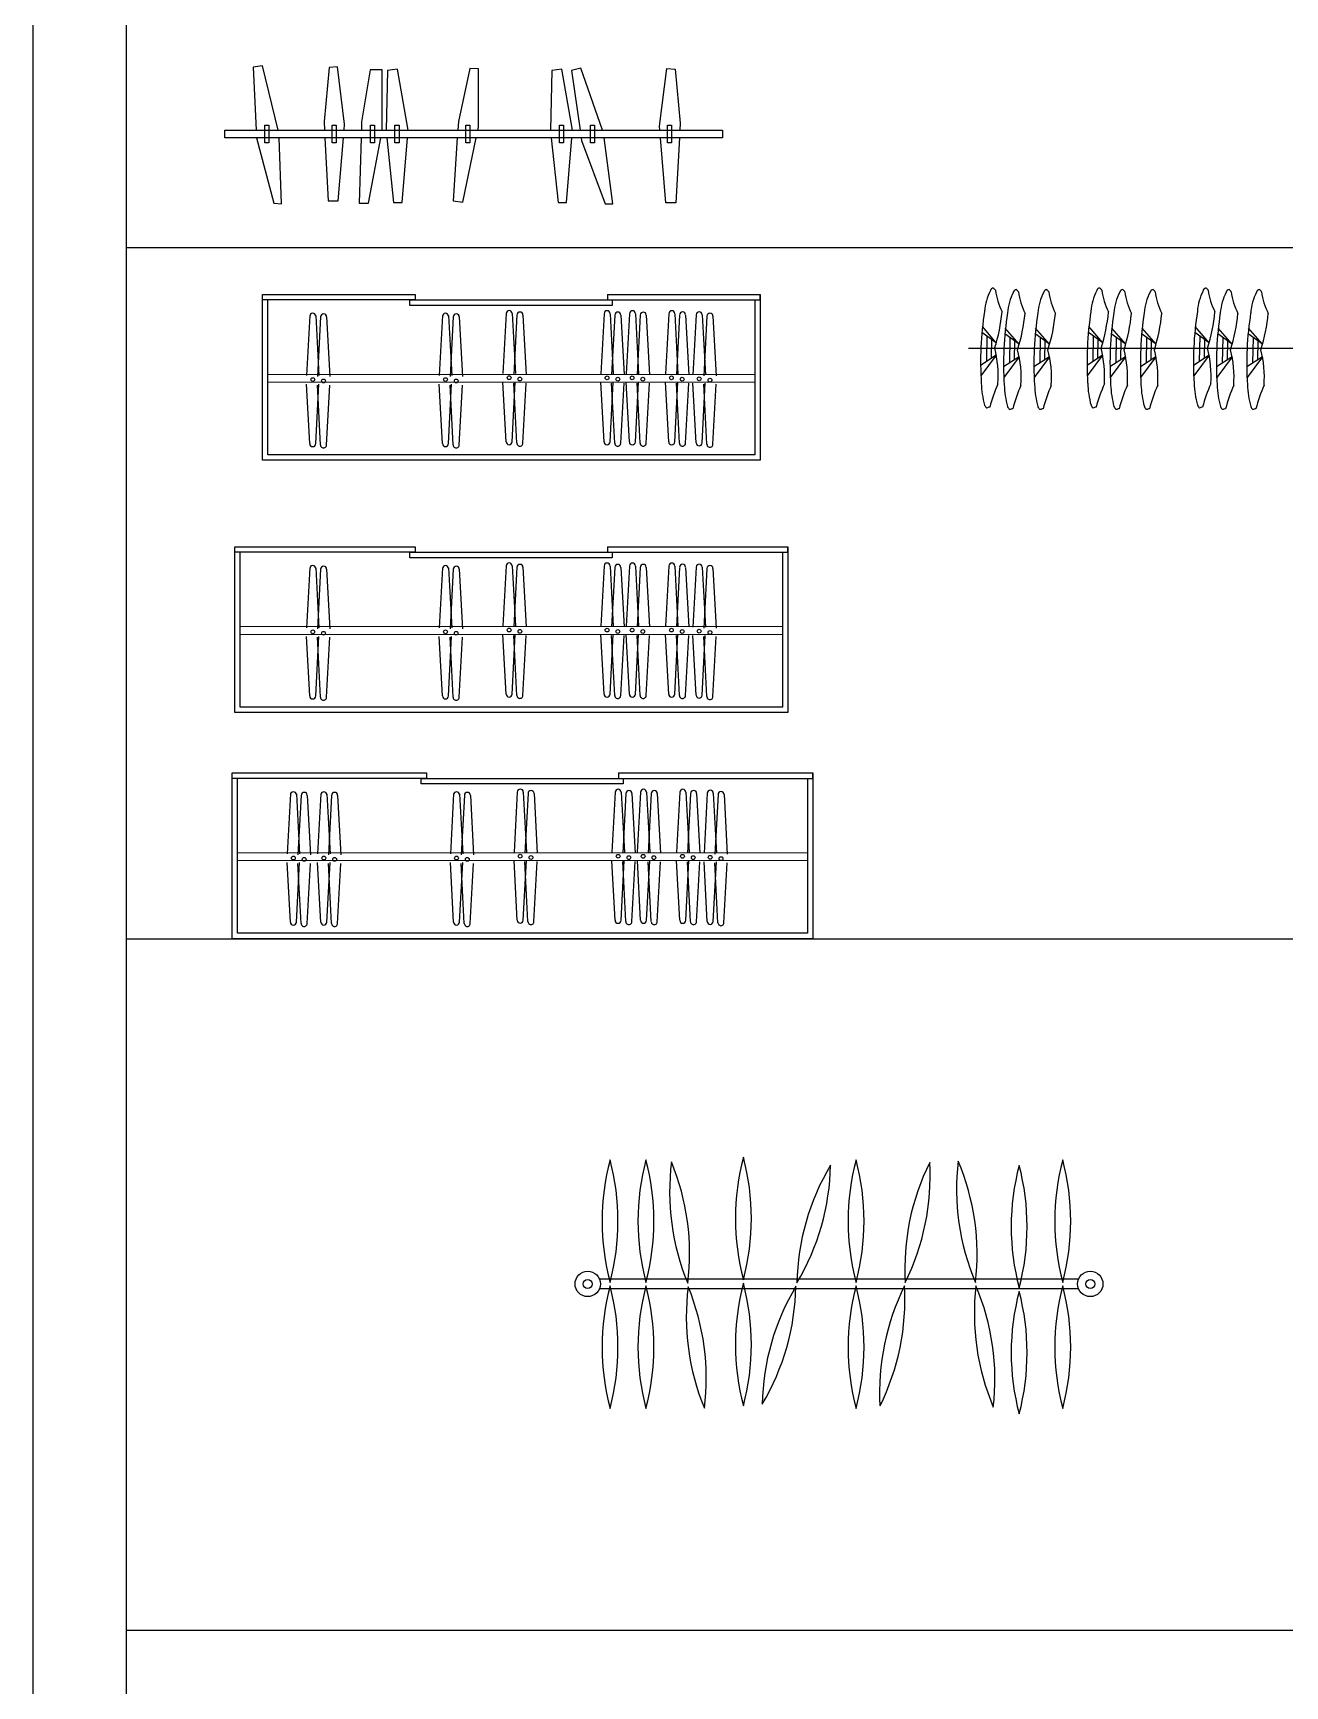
# Model space of a CAD drawing. Header units: inches. Extents: x 8.4 to 50.9, y 14.4 to 39.2.
# Drawn here: x 29.87 to 34.4, y 27.39 to 33.37 of the extents above; entities that cross this region are included whole.
import ezdxf

# ---------------------------------------------------------------- set-up
doc = ezdxf.new("R2010")
doc.units = ezdxf.units.IN
doc.header["$MEASUREMENT"] = 0
for name, color, linetype in [('02', 2, 'Continuous'), ('1', 1, 'Continuous'), ('4', 4, 'Continuous'), ('kadrbm', 4, 'Continuous')]:
    doc.layers.add(name, color=color, linetype=linetype)

# ---------------------------------------------------------------- blocks, each defined once
blk = doc.blocks.new('kadrbm')
at = {"layer": 'kadrbm', "color": 4}
blk.add_lwpolyline([(0, 0), (0, 24.7972), (21, 24.7972), (21, 0), (0, 0)], close=True, dxfattribs=at)
blk.add_lwpolyline([(20.6631, 0.3257), (20.6631, 24.4603), (0.3369, 24.4603), (0.3369, 0.3257), (20.6631, 0.3257)], dxfattribs=at)

msp = doc.modelspace()

# ---------------------------------------------------------------- linework, layer by layer
at = {"layer": '02'}
for p, q in [((30.7009, 33.2536), (30.6674, 33.248)), ((30.6674, 33.248), (30.678, 33.0203)), ((30.758, 33.0203), (30.7009, 33.2536)), ((30.9417, 33.2475), (30.9238, 33.0525)), ((30.9726, 33.25), (30.9417, 33.2475)), ((30.9982, 33.0422), (30.9726, 33.25)), ((31.0903, 33.239), (31.0595, 33.0513)), ((31.134, 33.2388), (31.0903, 33.239)), ((31.134, 33.0209), (31.134, 33.2388)), ((31.1533, 33.2361), (31.1479, 33.0203)), ((31.1892, 33.2416), (31.1533, 33.2361)), ((31.2275, 33.0203), (31.1892, 33.2416)), ((31.4507, 33.2431), (31.4094, 33.0517)), ((31.4816, 33.242), (31.4507, 33.2431)), ((31.4821, 33.0326), (31.4816, 33.242)), ((31.7476, 33.2361), (31.7422, 33.0203)), ((31.7834, 33.2416), (31.7476, 33.2361)), ((31.8217, 33.0203), (31.7834, 33.2416)), ((31.8517, 33.2449), (31.8189, 33.2361)), ((31.8189, 33.2361), (31.8497, 33.0203)), ((31.93, 33.0203), (31.8517, 33.2449)), ((32.1368, 33.0355), (32.1625, 33.2433)), ((32.1625, 33.2433), (32.1933, 33.2408)), ((32.1933, 33.2408), (32.2113, 33.0458)), ((30.5649, 33.0203), (32.3649, 33.0203)), ((30.5649, 32.9933), (30.5649, 33.0203)), ((30.7095, 32.9748), (30.7095, 33.0384)), ((30.7095, 33.0384), (30.7241, 33.0384)), ((30.7241, 33.0384), (30.7241, 32.9748)), ((30.9238, 33.0525), (30.9255, 33.0203)), ((30.9531, 32.9748), (30.9531, 33.0384)), ((30.9531, 33.0384), (30.9676, 33.0384)), ((30.9676, 33.0384), (30.9676, 32.9748)), ((30.9964, 33.0203), (30.9982, 33.0422)), ((31.0595, 33.0513), (31.0586, 33.0203)), ((31.0912, 32.9748), (31.0912, 33.0384)), ((31.0912, 33.0384), (31.1057, 33.0384)), ((31.1057, 33.0384), (31.1057, 32.9748)), ((31.1339, 33.0203), (31.134, 33.0209)), ((31.1802, 32.9748), (31.1802, 33.0384)), ((31.1802, 33.0384), (31.1948, 33.0384)), ((31.1948, 33.0384), (31.1948, 32.9748)), ((31.4094, 33.0517), (31.4073, 33.0203)), ((31.4365, 32.9748), (31.4365, 33.0384)), ((31.4365, 33.0384), (31.451, 33.0384)), ((31.451, 33.0384), (31.451, 32.9748)), ((31.4796, 33.0203), (31.4821, 33.0326)), ((31.7745, 32.9748), (31.7745, 33.0384)), ((31.7745, 33.0384), (31.7891, 33.0384)), ((31.7891, 33.0384), (31.7891, 32.9748)), ((31.8872, 32.9748), (31.8872, 33.0384)), ((31.8872, 33.0384), (31.9017, 33.0384)), ((31.9017, 33.0384), (31.9017, 32.9748)), ((32.1381, 33.0203), (32.1368, 33.0355)), ((32.1653, 32.9748), (32.1653, 33.0384)), ((32.1653, 33.0384), (32.1798, 33.0384)), ((32.1798, 33.0384), (32.1798, 32.9748)), ((32.2113, 33.0458), (32.2099, 33.0203)), ((32.3649, 33.0203), (32.3649, 32.9933)), ((32.3649, 32.9933), (30.5649, 32.9933)), ((30.6793, 32.9933), (30.6793, 32.9924)), ((30.6793, 32.9924), (30.7427, 32.7564)), ((30.7241, 32.9748), (30.7095, 32.9748)), ((30.7695, 32.7538), (30.7612, 32.9933)), ((30.9269, 32.9933), (30.9392, 32.7651)), ((30.9676, 32.9748), (30.9531, 32.9748)), ((30.9751, 32.7651), (30.9942, 32.9933)), ((31.0579, 32.9933), (31.0512, 32.7562)), ((31.0843, 32.7562), (31.1288, 32.9933)), ((31.1057, 32.9748), (31.0912, 32.9748)), ((31.1502, 32.9933), (31.1754, 32.7589)), ((31.1948, 32.9748), (31.1802, 32.9748)), ((31.2058, 32.7589), (31.2258, 32.9933)), ((31.4055, 32.9933), (31.3902, 32.7646)), ((31.4258, 32.7603), (31.474, 32.9933)), ((31.451, 32.9748), (31.4365, 32.9748)), ((31.7444, 32.9933), (31.7696, 32.7589)), ((31.7891, 32.9748), (31.7745, 32.9748)), ((31.8, 32.7589), (31.82, 32.9933)), ((31.8536, 32.9933), (31.8551, 32.9829)), ((31.8551, 32.9829), (31.9406, 32.7539)), ((31.9017, 32.9748), (31.8872, 32.9748)), ((31.9676, 32.7539), (31.9363, 32.9933)), ((32.16, 32.7584), (32.1404, 32.9933)), ((32.1798, 32.9748), (32.1653, 32.9748)), ((32.2085, 32.9933), (32.1959, 32.7584)), ((30.7427, 32.7564), (30.7695, 32.7538)), ((30.9392, 32.7651), (30.9751, 32.7651)), ((31.0512, 32.7562), (31.0843, 32.7562)), ((31.1754, 32.7589), (31.2058, 32.7589)), ((31.3902, 32.7646), (31.4258, 32.7603)), ((31.7696, 32.7589), (31.8, 32.7589)), ((32.1959, 32.7584), (32.16, 32.7584)), ((31.9406, 32.7539), (31.9676, 32.7539)), ((30.701, 32.4069), (30.701, 32.4269)), ((30.701, 32.4269), (31.2536, 32.4269)), ((30.701, 31.8269), (30.701, 32.4269)), ((31.2536, 32.4069), (30.701, 32.4069)), ((30.721, 31.8469), (30.721, 32.4069)), ((31.2345, 32.4069), (31.965, 32.4067)), ((31.2345, 32.3869), (31.2345, 32.4069)), ((31.2536, 32.4269), (31.2536, 32.4069)), ((31.2536, 32.4069), (31.9485, 32.4069)), ((31.9485, 32.4269), (32.501, 32.4269)), ((31.9485, 32.4269), (31.9485, 32.4069)), ((31.9485, 32.4069), (32.501, 32.4069)), ((31.965, 32.4067), (31.965, 32.3867)), ((32.481, 32.4069), (32.481, 31.8469)), ((32.501, 32.4069), (32.501, 32.4269)), ((32.501, 32.4269), (32.501, 31.8269)), ((30.8723, 32.3504), (30.8606, 32.1335)), ((30.894, 32.3504), (30.9054, 32.1334)), ((30.9112, 32.3455), (30.8996, 32.13)), ((30.9329, 32.3455), (30.9442, 32.13)), ((31.965, 32.3867), (31.2345, 32.3869)), ((31.3522, 32.3504), (31.3405, 32.1335)), ((31.3738, 32.3504), (31.3852, 32.1334)), ((31.3911, 32.3455), (31.3795, 32.13)), ((31.4127, 32.3455), (31.4241, 32.13)), ((31.5824, 32.3572), (31.5707, 32.1402)), ((31.604, 32.3572), (31.6154, 32.1402)), ((31.6213, 32.3523), (31.6097, 32.1368)), ((31.6429, 32.3522), (31.6543, 32.1368)), ((31.9363, 32.3569), (31.9246, 32.14)), ((31.9579, 32.3569), (31.9694, 32.1399)), ((31.9752, 32.352), (31.9636, 32.1365)), ((31.9968, 32.352), (32.0082, 32.1365)), ((32.028, 32.3569), (32.0163, 32.1399)), ((32.0497, 32.3568), (32.0611, 32.1399)), ((32.0669, 32.3519), (32.0553, 32.1365)), ((32.0886, 32.3519), (32.0999, 32.1364)), ((32.1702, 32.3569), (32.1585, 32.1399)), ((32.1918, 32.3568), (32.2032, 32.1399)), ((32.2091, 32.3519), (32.1975, 32.1365)), ((32.2307, 32.3519), (32.2421, 32.1364)), ((32.2693, 32.3531), (32.2576, 32.1361)), ((32.2909, 32.3531), (32.3023, 32.1361)), ((32.3082, 32.3481), (32.2966, 32.1327)), ((32.3298, 32.3481), (32.3412, 32.1326)), ((33.3542, 32.2519), (33.3022, 32.2894)), ((33.3542, 32.2519), (33.3037, 32.3102)), ((33.4372, 32.2464), (33.3853, 32.2839)), ((33.4372, 32.2464), (33.3867, 32.3046)), ((33.5469, 32.2464), (33.495, 32.2839)), ((33.5469, 32.2464), (33.4964, 32.3046)), ((33.7389, 32.2519), (33.687, 32.2894)), ((33.7389, 32.2519), (33.6884, 32.3102)), ((33.822, 32.2464), (33.77, 32.2839)), ((33.822, 32.2464), (33.7715, 32.3046)), ((33.9317, 32.2464), (33.8797, 32.2839)), ((33.9317, 32.2464), (33.8812, 32.3046)), ((34.1236, 32.2519), (34.0717, 32.2894)), ((34.1236, 32.2519), (34.0732, 32.3102)), ((34.2067, 32.2464), (34.1548, 32.2839)), ((34.2067, 32.2464), (34.1562, 32.3046)), ((34.3164, 32.2464), (34.2645, 32.2839)), ((34.3164, 32.2464), (34.2659, 32.3046)), ((33.2538, 32.2321), (34.9064, 32.2321)), ((33.3202, 32.2764), (33.3187, 32.1841)), ((33.337, 32.2643), (33.3359, 32.1953)), ((33.4032, 32.2709), (33.4018, 32.1785)), ((33.42, 32.2588), (33.4189, 32.1897)), ((33.5129, 32.2709), (33.5115, 32.1785)), ((33.5297, 32.2588), (33.5286, 32.1897)), ((33.7049, 32.2764), (33.7035, 32.1841)), ((33.7217, 32.2643), (33.7206, 32.1953)), ((33.788, 32.2709), (33.7865, 32.1785)), ((33.8048, 32.2588), (33.8037, 32.1897)), ((33.8977, 32.2709), (33.8962, 32.1785)), ((33.9145, 32.2588), (33.9134, 32.1897)), ((34.0897, 32.2764), (34.0882, 32.1841)), ((34.1064, 32.2643), (34.1054, 32.1953)), ((34.1727, 32.2709), (34.1713, 32.1785)), ((34.1895, 32.2588), (34.1884, 32.1897)), ((34.2824, 32.2709), (34.281, 32.1785)), ((34.2992, 32.2588), (34.2981, 32.1897)), ((33.3539, 32.207), (33.2974, 32.1702)), ((33.3539, 32.207), (33.2985, 32.1321)), ((33.4369, 32.2015), (33.3805, 32.1646)), ((33.4369, 32.2015), (33.3815, 32.1266)), ((33.5466, 32.2015), (33.4902, 32.1646)), ((33.5466, 32.2015), (33.4912, 32.1266)), ((33.7386, 32.207), (33.6822, 32.1702)), ((33.7386, 32.207), (33.6832, 32.1321)), ((33.8217, 32.2015), (33.7652, 32.1646)), ((33.8217, 32.2015), (33.7663, 32.1266)), ((33.9314, 32.2015), (33.8749, 32.1646)), ((33.9314, 32.2015), (33.876, 32.1266)), ((34.1233, 32.207), (34.0669, 32.1702)), ((34.1233, 32.207), (34.068, 32.1321)), ((34.2064, 32.2015), (34.15, 32.1646)), ((34.2064, 32.2015), (34.151, 32.1266)), ((34.3161, 32.2015), (34.2597, 32.1646)), ((34.3161, 32.2015), (34.2607, 32.1266)), ((32.481, 32.1364), (30.721, 32.1377)), ((32.481, 32.1081), (30.721, 32.1093)), ((30.8721, 31.8871), (30.8607, 32.1026)), ((30.8937, 31.8871), (30.9053, 32.1026)), ((30.911, 31.8822), (30.8995, 32.0991)), ((30.9326, 31.8822), (30.9443, 32.0991)), ((31.3519, 31.8871), (31.3405, 32.1026)), ((31.3735, 31.8871), (31.3851, 32.1026)), ((31.3908, 31.8822), (31.3794, 32.0991)), ((31.4124, 31.8822), (31.4241, 32.0991)), ((31.5821, 31.8939), (31.5707, 32.1094)), ((31.6037, 31.8939), (31.6153, 32.1093)), ((31.621, 31.8889), (31.6096, 32.1059)), ((31.6426, 31.8889), (31.6543, 32.1059)), ((31.936, 31.8936), (31.9247, 32.1091)), ((31.9576, 31.8936), (31.9693, 32.109)), ((31.9749, 31.8887), (31.9635, 32.1056)), ((31.9966, 31.8886), (32.0083, 32.1056)), ((32.0277, 31.8935), (32.0164, 32.109)), ((32.0494, 31.8935), (32.061, 32.109)), ((32.0667, 31.8886), (32.0552, 32.1056)), ((32.0883, 31.8886), (32.1, 32.1055)), ((32.1699, 31.8935), (32.1585, 32.109)), ((32.1915, 31.8935), (32.2031, 32.109)), ((32.2088, 31.8886), (32.1974, 32.1056)), ((32.2304, 31.8886), (32.2421, 32.1055)), ((32.269, 31.8897), (32.2576, 32.1052)), ((32.2906, 31.8897), (32.3022, 32.1052)), ((32.3079, 31.8848), (32.2965, 32.1018)), ((32.3295, 31.8848), (32.3412, 32.1017)), ((32.501, 31.8269), (30.701, 31.8269)), ((32.481, 31.8469), (30.721, 31.8469)), ((30.601, 31.5144), (31.2536, 31.5144)), ((30.601, 30.9144), (30.601, 31.5144)), ((30.601, 31.4944), (30.601, 31.5144)), ((31.2536, 31.5144), (31.2536, 31.4944)), ((31.9485, 31.5144), (32.601, 31.5144)), ((31.9485, 31.5144), (31.9485, 31.4944)), ((32.601, 31.5144), (32.601, 30.9144)), ((32.601, 31.4944), (32.601, 31.5144)), ((31.2536, 31.4944), (30.601, 31.4944)), ((30.621, 30.9344), (30.621, 31.4944)), ((31.2345, 31.4944), (31.965, 31.4943)), ((31.2345, 31.4744), (31.2345, 31.4944)), ((31.965, 31.4743), (31.2345, 31.4744)), ((31.2536, 31.4944), (31.9485, 31.4944)), ((31.5824, 31.4448), (31.5707, 31.2278)), ((31.604, 31.4447), (31.6154, 31.2278)), ((31.9363, 31.4445), (31.9246, 31.2275)), ((31.9485, 31.4944), (32.601, 31.4944)), ((31.9579, 31.4445), (31.9694, 31.2275)), ((31.965, 31.4943), (31.965, 31.4743)), ((32.028, 31.4444), (32.0163, 31.2275)), ((32.0497, 31.4444), (32.0611, 31.2274)), ((32.1702, 31.4444), (32.1585, 31.2275)), ((32.1918, 31.4444), (32.2032, 31.2274)), ((32.581, 31.4944), (32.581, 30.9344)), ((30.8723, 31.438), (30.8606, 31.221)), ((30.894, 31.438), (30.9054, 31.221)), ((30.9112, 31.433), (30.8996, 31.2176)), ((30.9329, 31.433), (30.9442, 31.2176)), ((31.3522, 31.438), (31.3405, 31.221)), ((31.3738, 31.438), (31.3852, 31.221)), ((31.3911, 31.433), (31.3795, 31.2176)), ((31.4127, 31.433), (31.4241, 31.2176)), ((31.6213, 31.4398), (31.6097, 31.2244)), ((31.6429, 31.4398), (31.6543, 31.2243)), ((31.9752, 31.4395), (31.9636, 31.2241)), ((31.9968, 31.4395), (32.0082, 31.2241)), ((32.0669, 31.4395), (32.0553, 31.224)), ((32.0886, 31.4395), (32.0999, 31.224)), ((32.2091, 31.4395), (32.1975, 31.224)), ((32.2307, 31.4395), (32.2421, 31.224)), ((32.2693, 31.4406), (32.2576, 31.2237)), ((32.2909, 31.4406), (32.3023, 31.2236)), ((32.3082, 31.4357), (32.2966, 31.2202)), ((32.3298, 31.4357), (32.3412, 31.2202)), ((32.581, 31.224), (30.621, 31.2252)), ((32.581, 31.1956), (30.621, 31.1969)), ((30.8721, 30.9747), (30.8607, 31.1901)), ((30.8937, 30.9747), (30.9053, 31.1901)), ((30.911, 30.9697), (30.8995, 31.1867)), ((30.9326, 30.9697), (30.9443, 31.1867)), ((31.3519, 30.9747), (31.3405, 31.1901)), ((31.3735, 30.9747), (31.3851, 31.1901)), ((31.3908, 30.9697), (31.3794, 31.1867)), ((31.4124, 30.9697), (31.4241, 31.1867)), ((31.5821, 30.9814), (31.5707, 31.1969)), ((31.6037, 30.9814), (31.6153, 31.1969)), ((31.621, 30.9765), (31.6096, 31.1935)), ((31.6426, 30.9765), (31.6543, 31.1934)), ((31.936, 30.9812), (31.9247, 31.1966)), ((31.9576, 30.9811), (31.9693, 31.1966)), ((31.9749, 30.9762), (31.9635, 31.1932)), ((31.9966, 30.9762), (32.0083, 31.1932)), ((32.0277, 30.9811), (32.0164, 31.1966)), ((32.0494, 30.9811), (32.061, 31.1965)), ((32.0667, 30.9762), (32.0552, 31.1931)), ((32.0883, 30.9761), (32.1, 31.1931)), ((32.1699, 30.9811), (32.1585, 31.1966)), ((32.1915, 30.9811), (32.2031, 31.1965)), ((32.2088, 30.9762), (32.1974, 31.1931)), ((32.2304, 30.9761), (32.2421, 31.1931)), ((32.269, 30.9773), (32.2576, 31.1928)), ((32.2906, 30.9773), (32.3022, 31.1927)), ((32.3079, 30.9724), (32.2965, 31.1893)), ((32.3295, 30.9723), (32.3412, 31.1893)), ((32.601, 30.9144), (30.601, 30.9144)), ((32.581, 30.9344), (30.621, 30.9344)), ((30.591, 30.0966), (30.591, 30.6966)), ((30.591, 30.6966), (31.2936, 30.6966)), ((30.591, 30.6766), (30.591, 30.6966)), ((31.2936, 30.6766), (30.591, 30.6766)), ((30.611, 30.1166), (30.611, 30.6766)), ((31.2745, 30.6766), (32.005, 30.6765)), ((31.2745, 30.6566), (31.2745, 30.6766)), ((31.2936, 30.6966), (31.2936, 30.6766)), ((31.2936, 30.6766), (31.9885, 30.6766)), ((31.9885, 30.6966), (31.9885, 30.6766)), ((31.9885, 30.6966), (32.691, 30.6966)), ((31.9885, 30.6766), (32.691, 30.6766)), ((32.005, 30.6765), (32.005, 30.6565)), ((32.671, 30.6766), (32.671, 30.1166)), ((32.691, 30.6966), (32.691, 30.0966)), ((32.691, 30.6766), (32.691, 30.6966)), ((30.8023, 30.6202), (30.7906, 30.4032)), ((30.824, 30.6202), (30.8354, 30.4032)), ((30.8412, 30.6152), (30.8296, 30.3998)), ((30.8629, 30.6152), (30.8742, 30.3998)), ((30.9123, 30.6202), (30.9006, 30.4032)), ((30.934, 30.6202), (30.9454, 30.4032)), ((30.9512, 30.6152), (30.9396, 30.3998)), ((30.9729, 30.6152), (30.9842, 30.3998)), ((32.005, 30.6565), (31.2745, 30.6566)), ((31.3922, 30.6202), (31.3805, 30.4032)), ((31.4138, 30.6202), (31.4252, 30.4032)), ((31.4311, 30.6152), (31.4195, 30.3998)), ((31.4527, 30.6152), (31.4641, 30.3998)), ((31.6224, 30.627), (31.6107, 30.41)), ((31.644, 30.6269), (31.6554, 30.41)), ((31.6613, 30.622), (31.6497, 30.4065)), ((31.6829, 30.622), (31.6943, 30.4065)), ((31.9763, 30.6267), (31.9646, 30.4097)), ((31.9979, 30.6267), (32.0094, 30.4097)), ((32.0152, 30.6217), (32.0036, 30.4063)), ((32.0368, 30.6217), (32.0482, 30.4062)), ((32.068, 30.6266), (32.0563, 30.4096)), ((32.0897, 30.6266), (32.1011, 30.4096)), ((32.1069, 30.6217), (32.0953, 30.4062)), ((32.1286, 30.6217), (32.1399, 30.4062)), ((32.2102, 30.6266), (32.1985, 30.4096)), ((32.2318, 30.6266), (32.2432, 30.4096)), ((32.2491, 30.6217), (32.2375, 30.4062)), ((32.2707, 30.6217), (32.2821, 30.4062)), ((32.3093, 30.6228), (32.2976, 30.4059)), ((32.3309, 30.6228), (32.3423, 30.4058)), ((32.3482, 30.6179), (32.3366, 30.4024)), ((32.3698, 30.6179), (32.3812, 30.4024)), ((32.671, 30.4062), (30.611, 30.4074)), ((32.671, 30.3778), (30.611, 30.3791)), ((30.8021, 30.1569), (30.7907, 30.3723)), ((30.8237, 30.1569), (30.8353, 30.3723)), ((30.841, 30.1519), (30.8295, 30.3689)), ((30.8626, 30.1519), (30.8743, 30.3689)), ((30.9121, 30.1569), (30.9007, 30.3723)), ((30.9337, 30.1569), (30.9453, 30.3723)), ((30.951, 30.1519), (30.9395, 30.3689)), ((30.9726, 30.1519), (30.9843, 30.3689)), ((31.3919, 30.1569), (31.3805, 30.3723)), ((31.4135, 30.1569), (31.4251, 30.3723)), ((31.4308, 30.1519), (31.4194, 30.3689)), ((31.4524, 30.1519), (31.4641, 30.3689)), ((31.6221, 30.1636), (31.6107, 30.3791)), ((31.6437, 30.1636), (31.6553, 30.3791)), ((31.661, 30.1587), (31.6496, 30.3757)), ((31.6826, 30.1587), (31.6943, 30.3756)), ((31.976, 30.1633), (31.9647, 30.3788)), ((31.9976, 30.1633), (32.0093, 30.3788)), ((32.0149, 30.1584), (32.0035, 30.3754)), ((32.0366, 30.1584), (32.0483, 30.3754)), ((32.0677, 30.1633), (32.0564, 30.3788)), ((32.0894, 30.1633), (32.101, 30.3787)), ((32.1067, 30.1584), (32.0952, 30.3753)), ((32.1283, 30.1583), (32.14, 30.3753)), ((32.2099, 30.1633), (32.1985, 30.3788)), ((32.2315, 30.1633), (32.2431, 30.3787)), ((32.2488, 30.1584), (32.2374, 30.3753)), ((32.2704, 30.1583), (32.2821, 30.3753)), ((32.309, 30.1595), (32.2976, 30.375)), ((32.3306, 30.1595), (32.3422, 30.3749)), ((32.3479, 30.1545), (32.3365, 30.3715)), ((32.3695, 30.1545), (32.3812, 30.3715)), ((32.691, 30.0966), (30.591, 30.0966)), ((32.671, 30.1166), (30.611, 30.1166)), ((31.919, 28.8667), (33.652, 28.8667)), ((31.9198, 28.8318), (33.6512, 28.8318))]:
    msp.add_line(p, q, dxfattribs=at)
for centre, radius in [((30.883, 32.1188), 0.00684), ((30.9219, 32.1138), 0.00684), ((31.3628, 32.1188), 0.00684), ((31.4017, 32.1138), 0.00684), ((31.593, 32.1255), 0.00684), ((31.6319, 32.1206), 0.00684), ((31.947, 32.1252), 0.00684), ((31.9859, 32.1203), 0.00684), ((32.0374, 32.1252), 0.00684), ((32.0763, 32.1203), 0.00684), ((32.1796, 32.1252), 0.00684), ((32.2185, 32.1203), 0.00684), ((32.2799, 32.1214), 0.00684), ((32.3189, 32.1164), 0.00684), ((30.883, 31.2063), 0.00684), ((30.9219, 31.2014), 0.00684), ((31.3628, 31.2063), 0.00684), ((31.4017, 31.2014), 0.00684), ((31.593, 31.2131), 0.00684), ((31.6319, 31.2081), 0.00684), ((31.947, 31.2128), 0.00684), ((31.9859, 31.2079), 0.00684), ((32.0374, 31.2128), 0.00684), ((32.0763, 31.2078), 0.00684), ((32.1796, 31.2128), 0.00684), ((32.2185, 31.2078), 0.00684), ((32.2799, 31.209), 0.00684), ((32.3189, 31.204), 0.00684), ((30.813, 30.3885), 0.00684), ((30.8519, 30.3836), 0.00684), ((30.923, 30.3885), 0.00684), ((30.9619, 30.3836), 0.00684), ((31.4028, 30.3885), 0.00684), ((31.4417, 30.3836), 0.00684), ((31.633, 30.3953), 0.00684), ((31.6719, 30.3903), 0.00684), ((31.987, 30.395), 0.00684), ((32.0259, 30.3901), 0.00684), ((32.0774, 30.3949), 0.00684), ((32.1163, 30.39), 0.00684), ((32.2196, 30.3949), 0.00684), ((32.2585, 30.39), 0.00684), ((32.3199, 30.3912), 0.00684), ((32.3589, 30.3862), 0.00684), ((31.877, 28.8483), 0.0459), ((33.694, 28.8483), 0.0459), ((31.877, 28.8483), 0.0164), ((33.694, 28.8483), 0.0164)]:
    msp.add_circle(centre, radius, dxfattribs=at)
for centre, radius, start, end in [((33.5052, 32.3513), 0.1942, 152.66359, 175.8147), ((33.3453, 32.4367), 0.0131, 96.6032, 163.50404), ((33.3188, 32.4197), 0.0391, 34.84777, 50.23714), ((33.587, 32.4723), 0.2381, 187.31561, 207.17508), ((33.5883, 32.3457), 0.1942, 152.66359, 175.8147), ((33.4283, 32.4312), 0.0131, 96.6032, 163.50404), ((33.4018, 32.4141), 0.0391, 34.84777, 50.23714), ((33.6701, 32.4668), 0.2381, 187.31561, 207.17508), ((33.698, 32.3457), 0.1942, 152.66359, 175.8147), ((33.538, 32.4312), 0.0131, 96.6032, 163.50404), ((33.5115, 32.4141), 0.0391, 34.84777, 50.23714), ((33.7798, 32.4668), 0.2381, 187.31561, 207.17508), ((33.89, 32.3513), 0.1942, 152.66359, 175.8147), ((33.73, 32.4367), 0.0131, 96.6032, 163.50404), ((33.7035, 32.4197), 0.0391, 34.84777, 50.23714), ((33.9718, 32.4723), 0.2381, 187.31561, 207.17508), ((33.973, 32.3457), 0.1942, 152.66359, 175.8147), ((33.8131, 32.4312), 0.0131, 96.6032, 163.50404), ((33.7866, 32.4141), 0.0391, 34.84777, 50.23714), ((34.0548, 32.4668), 0.2381, 187.31561, 207.17508), ((34.0827, 32.3457), 0.1942, 152.66359, 175.8147), ((33.9228, 32.4312), 0.0131, 96.6032, 163.50404), ((33.8963, 32.4141), 0.0391, 34.84777, 50.23714), ((34.1645, 32.4668), 0.2381, 187.31561, 207.17508), ((34.2747, 32.3513), 0.1942, 152.66359, 175.8147), ((34.1148, 32.4367), 0.0131, 96.6032, 163.50404), ((34.0882, 32.4197), 0.0391, 34.84777, 50.23714), ((34.3565, 32.4723), 0.2381, 187.31561, 207.17508), ((34.3578, 32.3457), 0.1942, 152.66359, 175.8147), ((34.1978, 32.4312), 0.0131, 96.6032, 163.50404), ((34.1713, 32.4141), 0.0391, 34.84777, 50.23714), ((34.4396, 32.4668), 0.2381, 187.31561, 207.17508), ((34.4675, 32.3457), 0.1942, 152.66359, 175.8147), ((34.3075, 32.4312), 0.0131, 96.6032, 163.50404), ((34.281, 32.4141), 0.0391, 34.84777, 50.23714), ((34.5493, 32.4668), 0.2381, 187.31561, 207.17508), ((30.883, 32.3476), 0.0108, 359.96478, 179.96478), ((30.9221, 32.3455), 0.0108, 359.96478, 179.96478), ((31.3628, 32.3476), 0.0108, 359.96478, 179.96478), ((31.4019, 32.3455), 0.0108, 359.96478, 179.96478), ((31.5932, 32.3572), 0.0108, 359.96478, 179.96478), ((31.6321, 32.3522), 0.0108, 359.96478, 179.96478), ((31.9471, 32.3569), 0.0108, 359.96364, 179.96364), ((31.986, 32.352), 0.0108, 359.96478, 179.96478), ((32.0388, 32.3568), 0.0108, 359.96364, 179.96364), ((32.0777, 32.3519), 0.0108, 359.96478, 179.96478), ((32.181, 32.3568), 0.0108, 359.96364, 179.96364), ((32.2199, 32.3524), 0.0108, 359.96478, 179.96478), ((32.2801, 32.3531), 0.0108, 359.96478, 179.96478), ((32.319, 32.3481), 0.0108, 359.96478, 179.96478), ((34.4984, 32.1814), 1.201, 171.18816, 177.40006), ((32.7507, 32.4234), 0.6273, 342.26825, 354.52548), ((34.5814, 32.1759), 1.201, 171.18816, 177.40006), ((32.8338, 32.4179), 0.6273, 342.26825, 354.52548), ((34.6911, 32.1759), 1.201, 171.18816, 177.40006), ((32.9435, 32.4179), 0.6273, 342.26825, 354.52548), ((34.8831, 32.1814), 1.201, 171.18816, 177.40006), ((33.1355, 32.4234), 0.6273, 342.26825, 354.52548), ((34.9662, 32.1759), 1.201, 171.18816, 177.40006), ((33.2185, 32.4179), 0.6273, 342.26825, 354.52548), ((35.0759, 32.1759), 1.201, 171.18816, 177.40006), ((33.3282, 32.4179), 0.6273, 342.26825, 354.52548), ((35.2679, 32.1814), 1.201, 171.18816, 177.40006), ((33.5202, 32.4234), 0.6273, 342.26825, 354.52548), ((35.3509, 32.1759), 1.201, 171.18816, 177.40006), ((33.6033, 32.4179), 0.6273, 342.26825, 354.52548), ((35.4606, 32.1759), 1.201, 171.18816, 177.40006), ((33.713, 32.4179), 0.6273, 342.26825, 354.52548), ((34.4984, 32.1814), 1.201, 177.40006, 183.61196), ((32.9469, 32.1302), 0.4142, 356.34487, 14.28038), ((34.5814, 32.1759), 1.201, 177.40006, 183.61196), ((33.0299, 32.1247), 0.4142, 356.34487, 14.28038), ((34.6911, 32.1759), 1.201, 177.40006, 183.61196), ((33.1396, 32.1247), 0.4142, 356.34487, 14.28038), ((34.8831, 32.1814), 1.201, 177.40006, 183.61196), ((33.3316, 32.1302), 0.4142, 356.34487, 14.28038), ((34.9662, 32.1759), 1.201, 177.40006, 183.61196), ((33.4147, 32.1247), 0.4142, 356.34487, 14.28038), ((35.0759, 32.1759), 1.201, 177.40006, 183.61196), ((33.5244, 32.1247), 0.4142, 356.34487, 14.28038), ((35.2679, 32.1814), 1.201, 177.40006, 183.61196), ((33.7164, 32.1302), 0.4142, 356.34487, 14.28038), ((35.3509, 32.1759), 1.201, 177.40006, 183.61196), ((33.7994, 32.1247), 0.4142, 356.34487, 14.28038), ((35.4606, 32.1759), 1.201, 177.40006, 183.61196), ((33.9091, 32.1247), 0.4142, 356.34487, 14.28038), ((33.6428, 32.1173), 0.3432, 181.92467, 195.3684), ((33.9118, 31.8615), 0.6025, 156.2841, 164.8368), ((33.7259, 32.1118), 0.3432, 181.92467, 195.3684), ((33.9949, 31.8559), 0.6025, 156.2841, 164.8368), ((33.8356, 32.1118), 0.3432, 181.92467, 195.3684), ((34.1046, 31.8559), 0.6025, 156.2841, 164.8368), ((34.0275, 32.1173), 0.3432, 181.92467, 195.3684), ((34.2966, 31.8615), 0.6025, 156.2841, 164.8368), ((34.1106, 32.1118), 0.3432, 181.92467, 195.3684), ((34.3796, 31.8559), 0.6025, 156.2841, 164.8368), ((34.2203, 32.1118), 0.3432, 181.92467, 195.3684), ((34.4893, 31.8559), 0.6025, 156.2841, 164.8368), ((34.4123, 32.1173), 0.3432, 181.92467, 195.3684), ((34.6813, 31.8615), 0.6025, 156.2841, 164.8368), ((34.4953, 32.1118), 0.3432, 181.92467, 195.3684), ((34.7644, 31.8559), 0.6025, 156.2841, 164.8368), ((34.605, 32.1118), 0.3432, 181.92467, 195.3684), ((34.8741, 31.8559), 0.6025, 156.2841, 164.8368), ((33.3618, 32.052), 0.0562, 207.22133, 220.43396), ((33.3406, 31.9653), 0.0547, 100.84977, 113.20617), ((33.4448, 32.0465), 0.0562, 207.22133, 220.43396), ((33.4237, 31.9597), 0.0547, 100.84977, 113.20617), ((33.5545, 32.0465), 0.0562, 207.22133, 220.43396), ((33.5334, 31.9597), 0.0547, 100.84977, 113.20617), ((33.7465, 32.052), 0.0562, 207.22133, 220.43396), ((33.7253, 31.9653), 0.0547, 100.84977, 113.20617), ((33.8296, 32.0465), 0.0562, 207.22133, 220.43396), ((33.8084, 31.9597), 0.0547, 100.84977, 113.20617), ((33.9393, 32.0465), 0.0562, 207.22133, 220.43396), ((33.9181, 31.9597), 0.0547, 100.84977, 113.20617), ((34.1313, 32.052), 0.0562, 207.22133, 220.43396), ((34.1101, 31.9653), 0.0547, 100.84977, 113.20617), ((34.2143, 32.0465), 0.0562, 207.22133, 220.43396), ((34.1932, 31.9597), 0.0547, 100.84977, 113.20617), ((34.324, 32.0465), 0.0562, 207.22133, 220.43396), ((34.3028, 31.9597), 0.0547, 100.84977, 113.20617), ((30.8829, 31.8871), 0.0108, 179.96364, 359.96364), ((30.9218, 31.8822), 0.0108, 179.96478, 359.96478), ((31.3627, 31.8871), 0.0108, 179.96364, 359.96364), ((31.4016, 31.8822), 0.0108, 179.96478, 359.96478), ((31.5929, 31.8939), 0.0108, 179.96364, 359.96364), ((31.6318, 31.8889), 0.0108, 179.96478, 359.96478), ((31.9468, 31.8936), 0.0108, 179.96364, 359.96364), ((31.9857, 31.8886), 0.0108, 179.96478, 359.96478), ((32.0386, 31.8935), 0.0108, 179.96364, 359.96364), ((32.0775, 31.8886), 0.0108, 179.96478, 359.96478), ((32.1807, 31.8935), 0.0108, 179.96364, 359.96364), ((32.2196, 31.8886), 0.0108, 179.96478, 359.96478), ((32.2798, 31.8897), 0.0108, 179.96364, 359.96364), ((32.3187, 31.8848), 0.0108, 179.96478, 359.96478), ((30.883, 31.4352), 0.0108, 359.96478, 179.96478), ((30.9221, 31.433), 0.0108, 359.96478, 179.96478), ((31.3628, 31.4352), 0.0108, 359.96478, 179.96478), ((31.4019, 31.433), 0.0108, 359.96478, 179.96478), ((31.5932, 31.4448), 0.0108, 359.96478, 179.96478), ((31.6321, 31.4398), 0.0108, 359.96478, 179.96478), ((31.9471, 31.4445), 0.0108, 359.96364, 179.96364), ((31.986, 31.4395), 0.0108, 359.96478, 179.96478), ((32.0388, 31.4444), 0.0108, 359.96364, 179.96364), ((32.0777, 31.4395), 0.0108, 359.96478, 179.96478), ((32.181, 31.4444), 0.0108, 359.96364, 179.96364), ((32.2199, 31.4399), 0.0108, 359.96478, 179.96478), ((32.2801, 31.4406), 0.0108, 359.96478, 179.96478), ((32.319, 31.4357), 0.0108, 359.96478, 179.96478), ((30.8829, 30.9747), 0.0108, 179.96364, 359.96364), ((30.9218, 30.9697), 0.0108, 179.96478, 359.96478), ((31.3627, 30.9747), 0.0108, 179.96364, 359.96364), ((31.4016, 30.9697), 0.0108, 179.96478, 359.96478), ((31.5929, 30.9814), 0.0108, 179.96364, 359.96364), ((31.6318, 30.9765), 0.0108, 179.96478, 359.96478), ((31.9468, 30.9811), 0.0108, 179.96364, 359.96364), ((31.9857, 30.9762), 0.0108, 179.96478, 359.96478), ((32.0386, 30.9811), 0.0108, 179.96364, 359.96364), ((32.0775, 30.9762), 0.0108, 179.96478, 359.96478), ((32.1807, 30.9811), 0.0108, 179.96364, 359.96364), ((32.2196, 30.9762), 0.0108, 179.96478, 359.96478), ((32.2798, 30.9773), 0.0108, 179.96364, 359.96364), ((32.3187, 30.9723), 0.0108, 179.96478, 359.96478), ((30.813, 30.6173), 0.0108, 359.96478, 179.96478), ((30.8521, 30.6152), 0.0108, 359.96478, 179.96478), ((30.923, 30.6173), 0.0108, 359.96478, 179.96478), ((30.9621, 30.6152), 0.0108, 359.96478, 179.96478), ((31.4028, 30.6173), 0.0108, 359.96478, 179.96478), ((31.4419, 30.6152), 0.0108, 359.96478, 179.96478), ((31.6332, 30.6269), 0.0108, 359.96478, 179.96478), ((31.6721, 30.622), 0.0108, 359.96478, 179.96478), ((31.9871, 30.6267), 0.0108, 359.96364, 179.96364), ((32.026, 30.6217), 0.0108, 359.96478, 179.96478), ((32.0788, 30.6266), 0.0108, 359.96364, 179.96364), ((32.1177, 30.6217), 0.0108, 359.96478, 179.96478), ((32.221, 30.6266), 0.0108, 359.96364, 179.96364), ((32.2599, 30.6221), 0.0108, 359.96478, 179.96478), ((32.3201, 30.6228), 0.0108, 359.96478, 179.96478), ((32.359, 30.6179), 0.0108, 359.96478, 179.96478), ((30.8129, 30.1569), 0.0108, 179.96364, 359.96364), ((30.8518, 30.1519), 0.0108, 179.96478, 359.96478), ((30.9229, 30.1569), 0.0108, 179.96364, 359.96364), ((30.9618, 30.1519), 0.0108, 179.96478, 359.96478), ((31.4027, 30.1569), 0.0108, 179.96364, 359.96364), ((31.4416, 30.1519), 0.0108, 179.96478, 359.96478), ((31.6329, 30.1636), 0.0108, 179.96364, 359.96364), ((31.6718, 30.1587), 0.0108, 179.96478, 359.96478), ((31.9868, 30.1633), 0.0108, 179.96364, 359.96364), ((32.0257, 30.1584), 0.0108, 179.96478, 359.96478), ((32.0786, 30.1633), 0.0108, 179.96364, 359.96364), ((32.1175, 30.1583), 0.0108, 179.96478, 359.96478), ((32.2207, 30.1633), 0.0108, 179.96364, 359.96364), ((32.2596, 30.1583), 0.0108, 179.96478, 359.96478), ((32.3198, 30.1595), 0.0108, 179.96364, 359.96364), ((32.3587, 30.1545), 0.0108, 179.96478, 359.96478)]:
    msp.add_arc(centre, radius, start, end, dxfattribs=at)
at = {"layer": '1'}
for p, q in [((30.2087, 32.5966), (50.5349, 32.5966)), ((30.2087, 30.0966), (50.5349, 30.0966)), ((30.2087, 27.5966), (50.5349, 27.5966))]:
    msp.add_line(p, q, dxfattribs=at)
at = {"layer": '4'}
for centre, start, end in [((32.7956, 29.0756), 165.19053, 194.80947), ((31.1197, 29.0756), 345.19053, 14.80947), ((32.9253, 29.0756), 165.19053, 194.80947), ((31.2494, 29.0756), 345.19053, 14.80947), ((33.0398, 29.1812), 172.79042, 202.40935), ((31.3785, 28.9595), 352.79042, 22.40935), ((33.278, 29.085), 165.19053, 194.80947), ((31.602, 29.085), 345.19053, 14.80947), ((33.685, 29.0756), 165.19053, 194.80947), ((32.0091, 29.0756), 345.19053, 14.80947), ((34.0771, 29.192), 173.32623, 202.94517), ((32.418, 28.9548), 353.32623, 22.94517), ((34.4323, 29.0756), 165.19053, 194.80947), ((32.7564, 29.0756), 345.19053, 14.80947), ((33.4998, 28.8348), 149.23458, 178.85351), ((31.8885, 29.2955), 329.23458, 358.85351), ((33.8902, 28.9032), 153.64808, 183.26701), ((32.2482, 29.2385), 333.64808, 3.26701), ((34.2748, 29.0556), 165.19053, 194.80947), ((32.5988, 29.0556), 345.19053, 14.80947), ((32.7956, 28.6198), 165.19053, 194.80947), ((31.1197, 28.6198), 345.19053, 14.80947), ((32.9253, 28.6198), 165.19053, 194.80947), ((31.2494, 28.6198), 345.19053, 14.80947), ((33.1001, 28.7293), 172.79042, 202.40935), ((31.4388, 28.5077), 352.79042, 22.40935), ((33.278, 28.6291), 165.19053, 194.80947), ((31.602, 28.6291), 345.19053, 14.80947), ((31.7631, 28.8572), 329.23458, 358.85351), ((33.3745, 28.3965), 149.23458, 178.85351), ((33.685, 28.6198), 165.19053, 194.80947), ((32.0091, 28.6198), 345.19053, 14.80947), ((33.799, 28.4565), 153.64808, 183.26701), ((32.157, 28.7919), 333.64808, 3.26701), ((34.1416, 28.7407), 173.32623, 202.94517), ((32.4825, 28.5035), 353.32623, 22.94517), ((34.2748, 28.5997), 165.19053, 194.80947), ((32.5988, 28.5997), 345.19053, 14.80947), ((34.4323, 28.6198), 165.19053, 194.80947), ((32.7564, 28.6198), 345.19053, 14.80947)]:
    msp.add_arc(centre, 0.8668, start, end, dxfattribs=at)

# ---------------------------------------------------------------- block references
at = {"layer": 'kadrbm'}
msp.add_blockref('kadrbm', (29.8718, 14.4249), dxfattribs=at)

doc.saveas('drawing.dxf')
